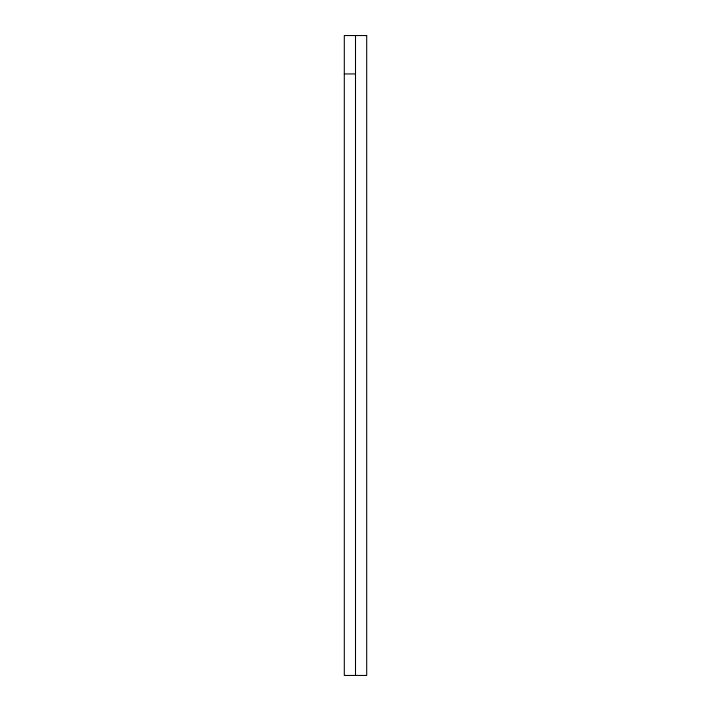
<?xml version="1.0" encoding="UTF-8"?>
<svg xmlns="http://www.w3.org/2000/svg" width="711" height="711" viewBox="0 0 711 711"><rect width="100%" height="100%" fill="white"/><g stroke="black" fill="none" stroke-linecap="round" stroke-linejoin="round"><path stroke-width="1.07" d="M344.302 73.944L355.5 73.944M355.5 35.55L355.5 675.45M366.698 35.55L344.302 35.55L344.302 675.45L366.698 675.45L366.698 35.55"/></g></svg>
